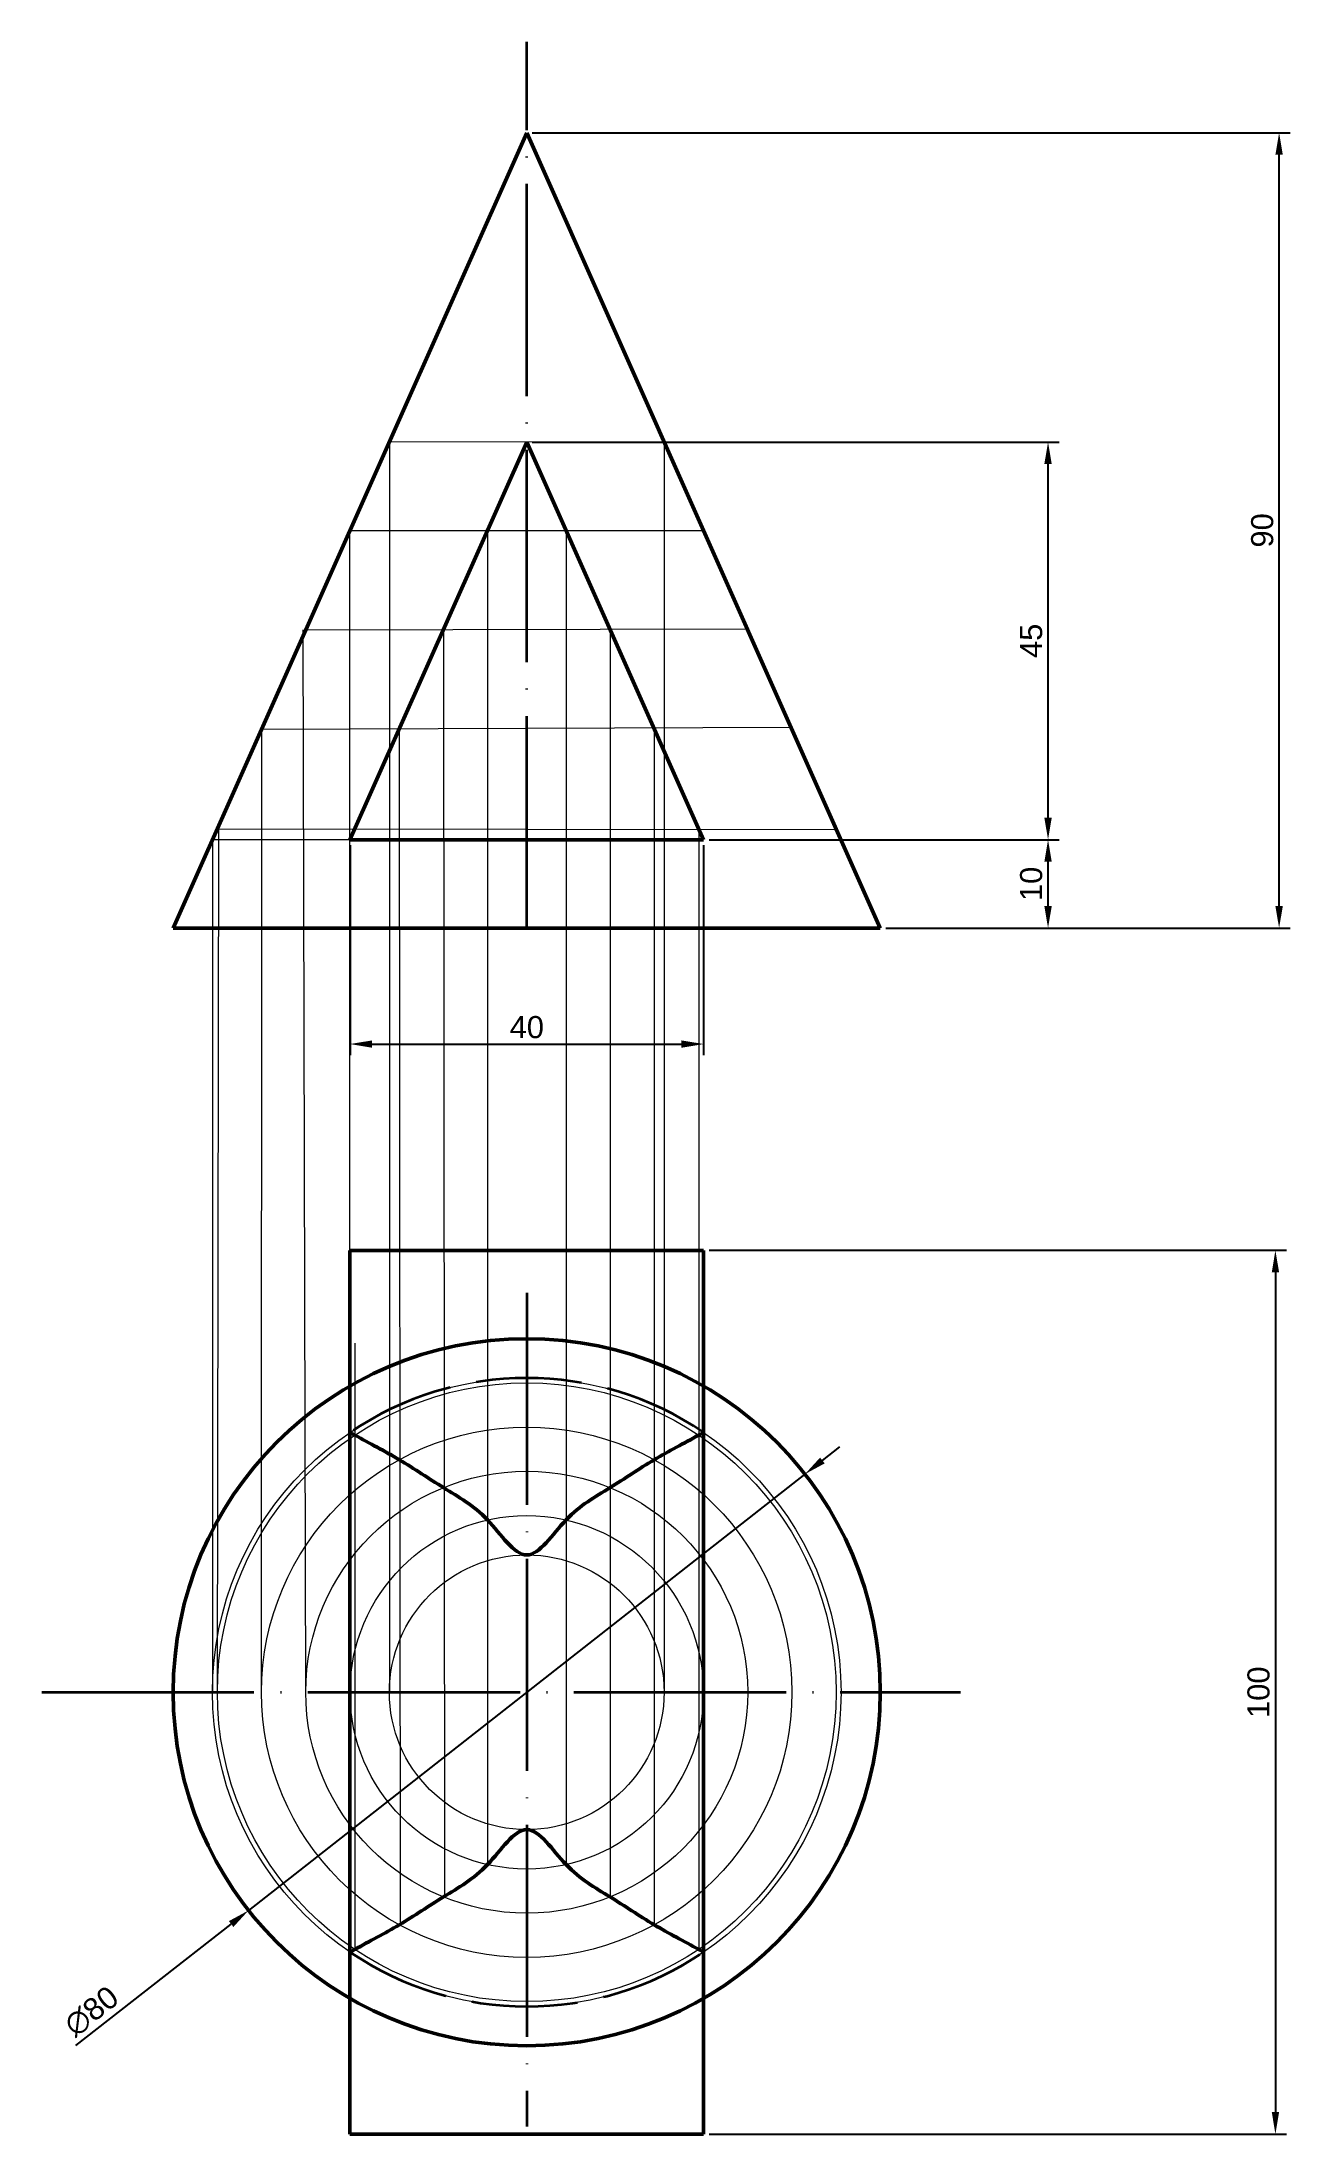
# Model space of a CAD drawing. Header units: millimetres. Extents: x 1560488 to 1560629, y 462441 to 462677.
import ezdxf

# ---------------------------------------------------------------- set-up
doc = ezdxf.new("R2010")
doc.units = ezdxf.units.MM
doc.linetypes.add('ACAD_ISO02W100', pattern=[15, 12, -3])
doc.linetypes.add('ACAD_ISO04W100', pattern=[30, 24, -3, 0, -3])
for name, color, linetype, lineweight in [('линии построения', 80, 'Continuous', 15), ('невидемые линии', 50, 'ACAD_ISO02W100', 35), ('оси', 10, 'ACAD_ISO04W100', 35), ('основные', 7, 'Continuous', 50), ('размеры', 140, 'Continuous', 30)]:
    doc.layers.add(name, color=color, linetype=linetype, lineweight=lineweight)
doc.styles.get("Standard").update_dxf_attribs({"font": 'arial.ttf'})
doc.dimstyles.new('ISO-25', dxfattribs={"dimtxt": 2.5, "dimasz": 2.5, "dimexe": 1.25, "dimexo": 0.625, "dimtad": 1, "dimtxsty": 'Standard', "dimcen": 2.5, "dimadec": 0, "dimazin": 0, "dimtfac": 1, "dimtmove": 0, "dimatfit": 3, "dimfxl": 1, "dimarcsym": 0})

# ---------------------------------------------------------------- blocks, each defined once
blk = doc.blocks.new('*D1')
at = {"layer": 'Defpoints', "color": 0, "transparency": 16777216}
for p in [(1560542.73, 462667.22), (1560627.84, 462667.22), (1560582.73, 462577.22)]:
    blk.add_point(p, dxfattribs=at)
at = {"layer": 'размеры', "color": 0, "lineweight": -2, "transparency": 16777216}
for p, q in [((1560543.35, 462667.22), (1560629.09, 462667.22)), ((1560627.84, 462579.72), (1560627.84, 462664.72)), ((1560583.35, 462577.22), (1560629.09, 462577.22))]:
    blk.add_line(p, q, dxfattribs=at)
at = {"layer": 'размеры', "color": 0, "transparency": 16777216}
for points in [[(1560627.42, 462664.72), (1560628.26, 462664.72), (1560627.84, 462667.22)], [(1560627.42, 462579.72), (1560628.26, 462579.72), (1560627.84, 462577.22)]]:
    blk.add_solid(points, dxfattribs=at)
at = {"layer": 'размеры', "color": 0, "transparency": 16777216, "insert": (1560625.94, 462622.22), "char_height": 2.5, "attachment_point": 5, "rotation": 90}
blk.add_mtext('90', dxfattribs=at)
blk = doc.blocks.new('*D2')
at = {"layer": 'Defpoints', "color": 0, "transparency": 16777216}
for p in [(1560562.73, 462587.22), (1560601.7, 462587.22), (1560583.35, 462577.22)]:
    blk.add_point(p, dxfattribs=at)
at = {"layer": 'размеры', "color": 0, "lineweight": -2, "transparency": 16777216}
for p, q in [((1560563.35, 462587.22), (1560602.95, 462587.22)), ((1560601.7, 462579.72), (1560601.7, 462584.72)), ((1560583.98, 462577.22), (1560602.95, 462577.22))]:
    blk.add_line(p, q, dxfattribs=at)
at = {"layer": 'размеры', "color": 0, "transparency": 16777216}
for points in [[(1560601.28, 462584.72), (1560602.12, 462584.72), (1560601.7, 462587.22)], [(1560601.28, 462579.72), (1560602.12, 462579.72), (1560601.7, 462577.22)]]:
    blk.add_solid(points, dxfattribs=at)
at = {"layer": 'размеры', "color": 0, "transparency": 16777216, "insert": (1560599.8, 462582.22), "char_height": 2.5, "attachment_point": 5, "rotation": 90}
blk.add_mtext('10', dxfattribs=at)
blk = doc.blocks.new('*D3')
at = {"layer": 'Defpoints', "color": 0, "transparency": 16777216}
for p in [(1560542.73, 462632.22), (1560601.7, 462632.22), (1560563.35, 462587.22)]:
    blk.add_point(p, dxfattribs=at)
at = {"layer": 'размеры', "color": 0, "lineweight": -2, "transparency": 16777216}
for p, q in [((1560543.35, 462632.22), (1560602.95, 462632.22)), ((1560601.7, 462589.72), (1560601.7, 462629.72)), ((1560563.98, 462587.22), (1560602.95, 462587.22))]:
    blk.add_line(p, q, dxfattribs=at)
at = {"layer": 'размеры', "color": 0, "transparency": 16777216}
for points in [[(1560601.28, 462629.72), (1560602.12, 462629.72), (1560601.7, 462632.22)], [(1560601.28, 462589.72), (1560602.12, 462589.72), (1560601.7, 462587.22)]]:
    blk.add_solid(points, dxfattribs=at)
at = {"layer": 'размеры', "color": 0, "transparency": 16777216, "insert": (1560599.8, 462609.72), "char_height": 2.5, "attachment_point": 5, "rotation": 90}
blk.add_mtext('45', dxfattribs=at)
blk = doc.blocks.new('*D4')
at = {"layer": 'Defpoints', "color": 0, "transparency": 16777216}
for p in [(1560562.73, 462540.76), (1560562.73, 462440.76), (1560627.42, 462440.76)]:
    blk.add_point(p, dxfattribs=at)
at = {"layer": 'размеры', "color": 0, "lineweight": -2, "transparency": 16777216}
for p, q in [((1560563.35, 462540.76), (1560628.67, 462540.76)), ((1560627.42, 462538.26), (1560627.42, 462443.26)), ((1560563.35, 462440.76), (1560628.67, 462440.76))]:
    blk.add_line(p, q, dxfattribs=at)
at = {"layer": 'размеры', "color": 0, "transparency": 16777216}
for points in [[(1560627.01, 462538.26), (1560627.84, 462538.26), (1560627.42, 462540.76)], [(1560627.01, 462443.26), (1560627.84, 462443.26), (1560627.42, 462440.76)]]:
    blk.add_solid(points, dxfattribs=at)
at = {"layer": 'размеры', "color": 0, "transparency": 16777216, "insert": (1560625.52, 462490.76), "char_height": 2.5, "attachment_point": 5, "rotation": 90}
blk.add_mtext('100', dxfattribs=at)
blk = doc.blocks.new('*D5')
at = {"layer": 'Defpoints', "color": 0, "transparency": 16777216}
for p in [(1560574.2, 462515.44), (1560511.25, 462466.07)]:
    blk.add_point(p, dxfattribs=at)
at = {"layer": 'размеры', "color": 0, "lineweight": -2, "transparency": 16777216}
for p, q in [((1560576.17, 462516.98), (1560578.14, 462518.52)), ((1560574.2, 462515.44), (1560511.25, 462466.07)), ((1560491.73, 462450.77), (1560509.28, 462464.53))]:
    blk.add_line(p, q, dxfattribs=at)
at = {"layer": 'размеры', "color": 0, "transparency": 16777216}
for points in [[(1560575.91, 462517.31), (1560576.43, 462516.65), (1560574.2, 462515.44)], [(1560509.03, 462464.86), (1560509.54, 462464.2), (1560511.25, 462466.07)]]:
    blk.add_solid(points, dxfattribs=at)
at = {"layer": 'размеры', "color": 0, "transparency": 16777216, "insert": (1560493.49, 462454.65), "char_height": 2.5, "attachment_point": 5, "rotation": 38.1032}
blk.add_mtext('∅80', dxfattribs=at)
blk = doc.blocks.new('*D6')
at = {"layer": 'Defpoints', "color": 0, "transparency": 16777216}
for p in [(1560522.73, 462587.22), (1560562.73, 462587.22), (1560562.73, 462564.1)]:
    blk.add_point(p, dxfattribs=at)
at = {"layer": 'размеры', "color": 0, "lineweight": -2, "transparency": 16777216}
for p, q in [((1560522.73, 462586.59), (1560522.73, 462562.85)), ((1560562.73, 462586.59), (1560562.73, 462562.85)), ((1560525.23, 462564.1), (1560560.23, 462564.1))]:
    blk.add_line(p, q, dxfattribs=at)
at = {"layer": 'размеры', "color": 0, "transparency": 16777216}
for points in [[(1560525.23, 462564.51), (1560525.23, 462563.68), (1560522.73, 462564.1)], [(1560560.23, 462564.51), (1560560.23, 462563.68), (1560562.73, 462564.1)]]:
    blk.add_solid(points, dxfattribs=at)
at = {"layer": 'размеры', "color": 0, "transparency": 16777216, "insert": (1560542.73, 462566), "char_height": 2.5, "attachment_point": 5}
blk.add_mtext('40', dxfattribs=at)

msp = doc.modelspace()

# ---------------------------------------------------------------- linework, layer by layer
at = {"layer": 'линии построения'}
for p, q in [((1560558.281, 462632.216), (1560527.187, 462632.254)), ((1560527.187, 462632.254), (1560527.187, 462632.254)), ((1560527.187, 462632.254), (1560527.187, 462490.756)), ((1560558.265, 462632.254), (1560558.265, 462490.756)), ((1560522.726, 462490.756), (1560522.726, 462622.216)), ((1560522.726, 462622.216), (1560562.726, 462622.216)), ((1560538.281, 462622.216), (1560538.281, 462471.256)), ((1560547.17, 462622.216), (1560547.17, 462471.256)), ((1560517.726, 462490.756), (1560517.437, 462610.965)), ((1560517.726, 462610.966), (1560567.673, 462611.086)), ((1560533.298, 462611.003), (1560533.401, 462467.782)), ((1560552.154, 462611.003), (1560552.154, 462467.601)), ((1560512.726, 462599.716), (1560572.622, 462599.949)), ((1560512.726, 462490.756), (1560512.769, 462599.716)), ((1560528.308, 462599.777), (1560528.393, 462464.354)), ((1560557.143, 462599.777), (1560557.143, 462464.447)), ((1560522.726, 462587.216), (1560507.17, 462587.216)), ((1560507.17, 462587.216), (1560507.17, 462490.756)), ((1560507.726, 462490.756), (1560507.872, 462588.466)), ((1560507.726, 462588.466), (1560577.772, 462588.361)), ((1560562.181, 462588.443), (1560562.181, 462461.661)), ((1560523.271, 462530.253), (1560523.271, 462461.661))]:
    msp.add_line(p, q, dxfattribs=at)
for radius in [35.556, 35, 30, 25, 20, 15.539]:
    msp.add_circle((1560542.726, 462490.756), radius, dxfattribs=at)
at = {"layer": 'невидемые линии'}
for start, end in [(55.77113, 124.22887), (235.77113, 304.22887)]:
    msp.add_arc((1560542.726, 462490.756), 35.556, start, end, dxfattribs=at)
at = {"layer": 'оси'}
for p, q in [((1560542.726, 462577.216), (1560542.726, 462677.497)), ((1560542.726, 462535.963), (1560542.726, 462441.608)), ((1560487.868, 462490.756), (1560591.785, 462490.756)), ((1560542.726, 462490.756), (1560542.726, 462490.756))]:
    msp.add_line(p, q, dxfattribs=at)
at = {"layer": 'основные'}
for p, q in [((1560542.726, 462667.216), (1560502.726, 462577.216)), ((1560542.726, 462667.216), (1560582.726, 462577.216)), ((1560522.726, 462587.216), (1560542.726, 462632.216)), ((1560542.726, 462632.216), (1560562.726, 462587.216)), ((1560542.726, 462587.216), (1560522.726, 462587.216)), ((1560522.726, 462587.216), (1560542.726, 462587.216)), ((1560522.726, 462587.216), (1560562.726, 462587.216)), ((1560502.726, 462577.216), (1560582.726, 462577.216)), ((1560522.726, 462540.756), (1560522.726, 462440.756)), ((1560522.726, 462540.756), (1560562.726, 462540.756)), ((1560562.726, 462440.756), (1560562.726, 462540.756)), ((1560522.726, 462440.756), (1560562.726, 462440.756))]:
    msp.add_line(p, q, dxfattribs=at)
msp.add_circle((1560542.726, 462490.756), 40, dxfattribs=at)
for points in [[(1560522.726, 462520.153), (1560523.271, 462519.851), (1560528.308, 462517.064), (1560533.298, 462513.91), (1560538.281, 462510.256), (1560542.726, 462506.294), (1560547.17, 462510.256), (1560552.154, 462513.91), (1560557.143, 462517.064), (1560562.181, 462519.851), (1560562.726, 462520.153)], [(1560522.726, 462461.358), (1560523.271, 462461.661), (1560528.308, 462464.447), (1560533.298, 462467.601), (1560538.281, 462471.256), (1560542.726, 462475.217), (1560547.17, 462471.256), (1560552.154, 462467.601), (1560557.143, 462464.447), (1560562.181, 462461.661), (1560562.726, 462461.358)]]:
    msp.add_spline(points, degree=3, dxfattribs=at)

# ---------------------------------------------------------------- dimensions: what is measured, and where the dimension line sits
at = {"layer": 'размеры'}
for base, p1, p2, picture, middle in [((1560627.839, 462667.216), (1560582.726, 462577.216), (1560542.726, 462667.216), '*D1', (1560625.937, 462622.216)), ((1560601.698, 462632.216), (1560563.351, 462587.216), (1560542.726, 462632.216), '*D3', (1560599.802, 462609.716)), ((1560601.698, 462587.216), (1560583.351, 462577.216), (1560562.726, 462587.216), '*D2', (1560599.797, 462582.216)), ((1560627.422, 462440.756), (1560562.726, 462540.756), (1560562.726, 462440.756), '*D4', (1560625.521, 462490.756))]:
    dim = msp.add_linear_dim(base=base, p1=p1, p2=p2, angle=90, dimstyle='ISO-25', dxfattribs=at)
    dim.commit()
    dim.dimension.update_dxf_attribs({"geometry": picture, "text_midpoint": middle})
dim = msp.add_linear_dim(base=(1560562.726, 462564.096), p1=(1560522.726, 462587.216), p2=(1560562.726, 462587.216), dimstyle='ISO-25', dxfattribs=at)
dim.commit()
dim.dimension.update_dxf_attribs({"geometry": '*D6', "text_midpoint": (1560542.726, 462565.998)})
dim = msp.add_diameter_dim_2p(p1=(1560574.202, 462515.439), p2=(1560511.25, 462466.072), dimstyle='ISO-25', dxfattribs=at)
dim.commit()
dim.dimension.update_dxf_attribs({"geometry": '*D5', "text_midpoint": (1560494.703, 462453.096), "dimtype": 163})

doc.saveas('drawing.dxf')
